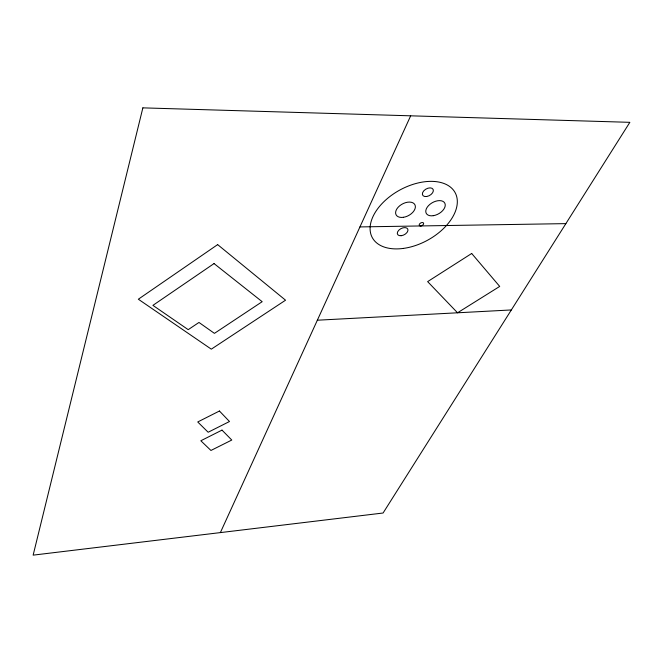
<?xml version="1.0" encoding="UTF-8"?>
<svg xmlns="http://www.w3.org/2000/svg" width="663" height="663" viewBox="0 0 663 663"><rect width="100%" height="100%" fill="white"/><g stroke="black" fill="none" stroke-linecap="round" stroke-linejoin="round"><path stroke-width="0.99" d="M220.373 532.604L410.67 115.826M317.345 320.212L511.372 309.944M359.951 226.92L565.879 223.622M142.868 107.862L33.15 555.138L383.081 513.013L629.85 122.332L142.868 107.862M217.646 244.614L138.343 299.22L211.315 349.161L285.554 300.198L217.646 244.614M214.033 263.576L152.921 305.361L188.209 329.66L198.975 322.45L214.431 333.365L262.175 301.69L214.033 263.576M471.691 253.481L427.643 281.618L457.536 312.795L499.703 286.424L471.691 253.481M219.436 411.019L197.74 421.966L208.157 432.251L229.489 421.519L219.436 411.019M222.006 430.113L200.831 440.754L210.942 450.467L231.777 440.041L222.006 430.113M420.955 225.909A2.412 1.45 -28.4 0 0 423.541 223.091A2.412 1.45 -28.4 0 0 419.77 223.704A2.412 1.45 -28.4 0 0 420.955 225.909M401.19 235.713A5.768 3.481 -27.7 0 0 407.82 229.166A5.768 3.481 -27.7 0 0 398.886 230.127A5.768 3.481 -27.7 0 0 401.19 235.713M426.665 196.505A5.975 3.68 -29.6 0 0 433.121 189.378A5.975 3.68 -29.6 0 0 423.814 190.795A5.975 3.68 -29.6 0 0 426.665 196.505M433.295 215.69A10.591 6.39 -29.3 0 0 444.84 203.226A10.591 6.39 -29.3 0 0 428.397 205.754A10.591 6.39 -29.3 0 0 433.295 215.69M403.469 217.298A10.666 6.555 -28.4 0 0 414.889 204.71A10.666 6.555 -28.4 0 0 398.123 207.27A10.666 6.555 -28.4 0 0 403.469 217.298M403.419 248.41A47.131 28.675 -28.5 0 0 455.564 193.513A47.131 28.675 -28.5 0 0 382.12 203.5A47.131 28.675 -28.5 0 0 403.419 248.41"/></g></svg>
